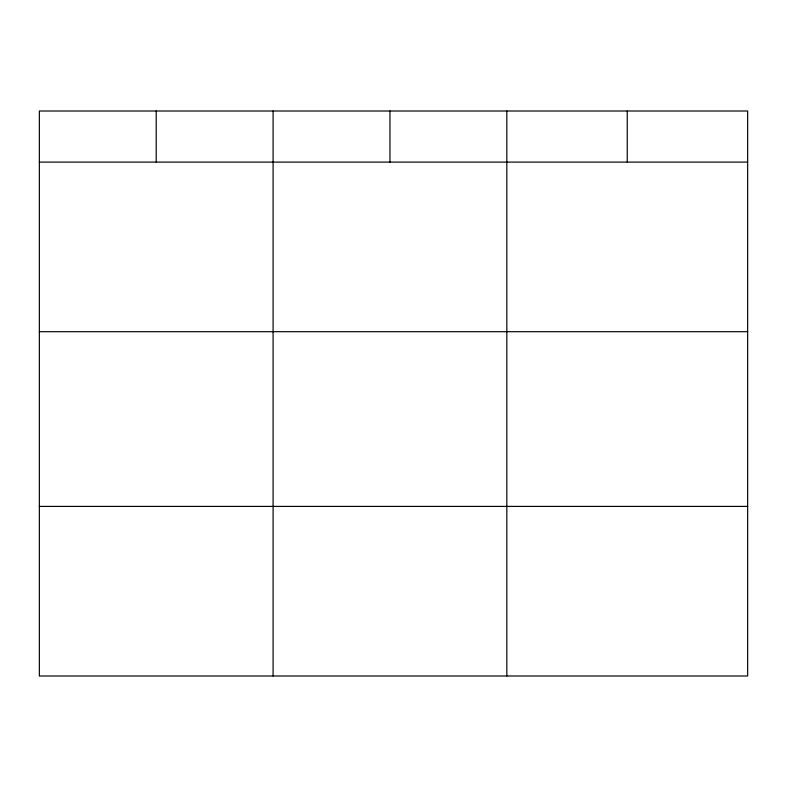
<?xml version="1.0" encoding="UTF-8"?>
<svg xmlns="http://www.w3.org/2000/svg" width="787" height="787" viewBox="0 0 787 787"><rect width="100%" height="100%" fill="white"/><g stroke="black" fill="none" stroke-linecap="round" stroke-linejoin="round"><path stroke-width="1.18" d="M747.65 331.691L747.65 111.006L39.35 111.006L39.35 675.994L747.65 675.994L747.65 331.691L39.35 331.691M39.35 162.102L747.65 162.102M39.35 506.415L747.65 506.415M627.239 111.006L627.239 162.102M506.828 111.006L506.828 675.994M389.958 111.006L389.958 162.102M273.089 111.006L273.089 675.994M156.22 111.006L156.22 162.102"/></g></svg>
